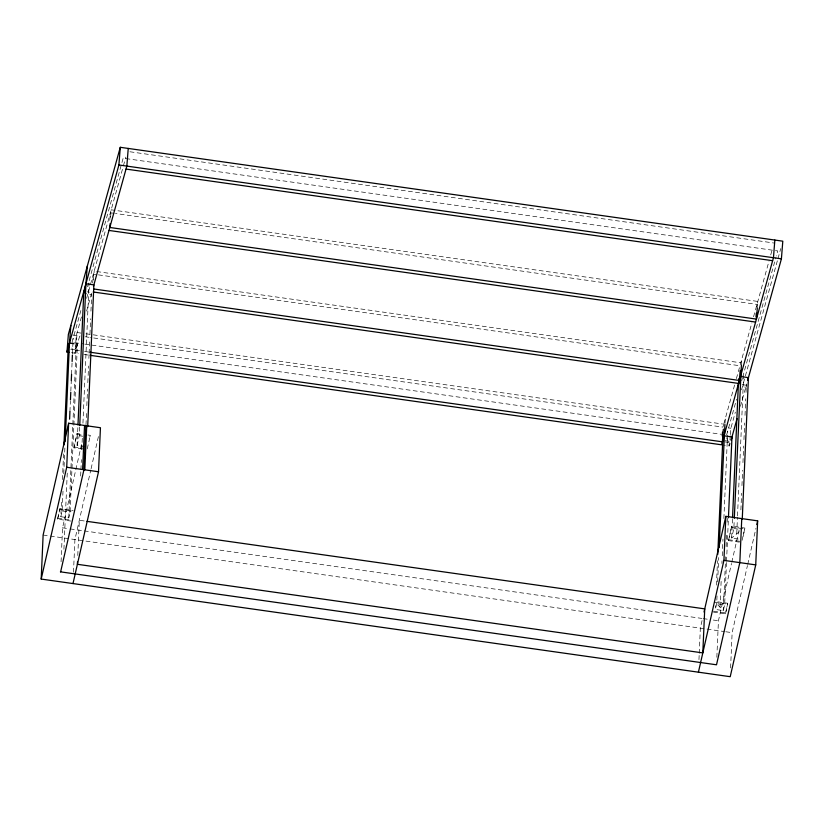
<?xml version="1.0" encoding="UTF-8"?>
<svg xmlns="http://www.w3.org/2000/svg" width="824" height="824" viewBox="0 0 824 824"><rect width="100%" height="100%" fill="white"/><g stroke="black" fill="none" stroke-linecap="round" stroke-linejoin="round"><path stroke-width="0.62" stroke-dasharray="4.12 3.09" d="M57.721 518.265L70.977 520.15L70.936 521.067L57.68 519.182L57.721 518.265L59.925 508.635L73.171 510.509M57.68 519.182L59.925 508.635M75.139 343.876L77.415 344.195L70.081 512.064L68.763 517.843L60.811 516.72L61.543 500.055M62.439 479.558L63.551 453.931M60.811 516.72L62.13 510.932L63.087 489.147M63.757 473.769L64.983 445.578M61.069 561.803L62.552 527.834L82.122 442.055M63.922 549.268L67.31 471.719M69.937 411.464L70.39 401.216M70.833 390.957L71.286 380.698M71.564 374.292L72.069 362.756M72.46 353.784L73.13 338.396M68.763 517.843L72.79 425.586M72.842 424.298L76.148 348.758L71.606 348.119M82.39 449.059L73.964 447.865L77.075 433.445L81.895 434.135M73.964 447.865L77.075 433.445M85.037 446.515L77.085 445.393L77.93 426.235M77.085 445.393L79.289 435.752L79.681 426.811M73.49 572.247L74.922 539.545L90.805 469.968M80.639 476.014L80.865 470.988M80.917 469.732L81.36 459.668M81.792 449.605L82.39 435.999M82.946 423.155L89.064 283.178M77.786 555.489L79.32 520.263L85.696 521.17M85.984 424.803L86.551 412.031M86.829 405.645L87.55 389.041M87.828 382.655L88.549 366.052M88.889 358.389L89.054 354.557M89.116 353.28L89.61 341.785M89.95 334.122L90.619 318.795M90.949 311.132L91.68 294.529L84.862 293.56M87.921 434.99L90.331 435.329L90.29 436.246L87.88 435.906M698.958 659.602L699.185 654.575M699.236 653.308L700.338 628.156L702.532 618.515M726.49 562.514L724.646 604.806L723.328 610.584L715.376 609.461L715.541 605.619M716.437 585.112L717.498 560.763M717.034 595.989L716.695 603.673L715.376 609.461M717.642 581.899L718.713 557.549M716.839 657.253L718.435 620.771L731.516 563.451M720.011 607.134L721.247 578.87M721.917 563.451L722.03 560.886M722.257 555.747L722.978 539.051M723.884 518.492L727.695 431.148M725.676 556.766L723.328 610.584L716.695 603.673L724.646 604.806M726.119 546.518L726.686 533.705M727.19 522.169L727.355 518.327M726.552 561.237L728.447 517.668M739.365 542.141L728.519 540.606L731.64 526.196L744.896 528.071L742.609 538.803M713.45 612.098L725.491 613.808L727.736 603.25L715.685 601.541M725.491 613.808L727.736 603.25M728.519 540.606L731.64 526.196M732.485 518.976L731.65 538.134L739.602 539.256M739.262 531.748L731.65 538.134L733.854 528.493L734.246 519.553M730.6 667.883L732.134 632.657L747.45 565.573M736.728 533.88L737.459 517.184M737.511 515.896L743.629 375.919M740.889 509.881L741.61 493.277M741.95 485.614L742.62 470.288M742.949 462.625L743.67 446.021M743.948 439.635L744.68 423.031M745.009 415.368L745.741 398.764M746.019 392.378L746.328 385.23L739.509 384.272M92.648 282.982L93.339 274.145L97.16 274.691M93.472 280.016L94.163 271.178M109.777 220.348L110.375 212.777L114.196 213.313M110.601 217.382L111.199 209.811L757.812 301.429L757.421 306.477M725.017 423.196L725.408 418.149M730.27 435.824L729.477 445.918L722.669 444.95M730.373 434.557L730.867 428.253L735.338 412.144M741.384 365.145L741.878 358.831M756.793 306.919L756.988 304.396L115.463 213.498M77.415 344.195L76.096 349.984L69.278 349.016M87.251 448.822L90.331 435.329M91.083 468.732L98.736 435.185M746.791 384.859L746.235 387.27L741.693 386.621M731.805 562.205L739.478 528.565M742.094 540.338L744.896 528.071M747.729 564.337L755.948 528.308M72.049 342.29L81.319 308.887M87.468 286.752L88.487 283.065M89.177 280.603L123.157 158.198L777.722 250.939L776.342 255.883M81.463 316.921L76.302 335.512L74.922 353.177L80.422 333.349M86.623 298.339L123.075 167.025M123.425 165.778L125.825 157.106M86.613 311.05L91.773 292.469L87.22 291.851M723.74 424.154L722.916 427.131L90.31 337.49M723.853 423.763L734.668 384.787M736.388 378.607L751.838 322.957M753.558 316.766L769.008 261.084M770.728 254.904L772.449 248.714M726.614 435.041L736.574 399.177M741.693 380.729L742.373 378.267M742.712 377.042L776.002 257.119M741.528 389.845L777.64 259.766M777.99 258.53L780.74 248.611M730.167 443.446L729.477 445.918L726.614 437.699M740.488 406.273L746.678 383.974M129.955 151.77L774.024 243.029M96.707 271.539L740.776 362.797M98.427 274.866L739.952 365.763M80.948 333.081L77.126 332.536L75.746 350.21L79.557 350.746M86.036 333.802L722.473 423.979M72.903 335.028L80.124 336.048M85.212 336.769L89.033 337.315M728.601 427.934L730.867 428.253M74.593 342.65L83.512 343.917M84.79 344.102L721.515 434.32M725.027 440.696L730.703 441.499M724.976 441.922L730.651 442.725M84.656 351.467L88.467 352.013M71.513 352.693L78.733 353.712M83.832 354.444L90.197 355.34M77.044 434.372L81.854 435.051M731.599 527.113L744.855 528.987M79.289 435.752L82.699 436.236M733.854 528.493L741.806 529.626M73.995 446.948L82.431 448.143M728.56 539.689L741.816 541.564M59.884 509.551L73.13 511.426M714.449 602.293L727.695 604.167M62.13 510.932L70.081 512.064M713.491 611.181L725.532 612.891M62.325 527.803L68.917 528.74M70.184 528.915L82.925 530.728M84.203 530.903L701.883 618.422M703.15 618.597L708.249 619.329M713.337 620.05L718.435 620.771M43.126 535.034L724.502 631.575M725.779 631.761L732.134 632.657"/><path stroke-width="1.24" d="M704.026 612.005L725.851 516.349L757.658 520.85L755.732 564.883L730.219 676.689L41.2 579.066L43.126 535.034L68.639 423.227L100.435 427.728L98.52 471.761L72.996 583.567M63.942 444.96L68.196 347.635M65.158 441.736L69.463 343.072L70.854 325.408M41.2 579.066L66.713 467.26L68.639 423.227M69.607 419.159L69.937 411.464M70.442 399.928L70.782 392.245M71.286 380.698L71.564 374.292M72.121 361.478L72.399 355.062M77.981 424.957L83.811 291.366M79.732 425.534L85.923 283.755L87.313 266.09M77.508 561.772L77.405 564.296L702.81 652.907L704.736 608.874L86.963 521.345M82.616 469.505L84.542 425.483M85.861 425.668L83.945 469.701L60.626 571.866M84.82 469.824L86.747 425.792M87.684 426.657L93.874 284.888L85.923 283.755L83.729 293.396M717.776 554.356L722.761 440.377M719.156 547.301L724.914 424.453M698.412 672.178L723.925 560.371L725.851 516.349M728.447 517.668L731.97 436.947L724.028 435.814L722.699 441.602M732.546 517.699L738.376 384.108M734.297 518.275L741.384 365.145M741.755 518.595L739.828 562.627L716.509 664.793L60.399 571.835M742.249 519.408L748.439 377.629L740.488 376.506L738.294 386.137M69.237 352.373L66.971 352.054L68.361 334.379L120.283 147.311L782.8 241.185L781.409 258.849L747.708 380.255M110.107 223.685L109.808 227.476L756.422 319.094L757.318 307.733M66.971 352.054L118.903 164.975L120.283 147.311M128.235 148.433L126.845 166.108L93.493 286.278M722.226 435.958L722.524 432.178M723.348 429.201L722.36 441.829L89.744 352.188M738.963 378.381L738.562 383.428L93.225 291.995M740.179 370.367L739.386 380.461L94.049 289.028M755.999 317.013L756.298 313.223M774.848 240.052L773.458 257.727L721.536 444.795L90.197 355.34M68.145 348.851L69.463 343.072L74.005 343.711M731.187 440.407L731.97 436.947M747.893 380.039L748.439 377.629M756.803 524.579L757.658 520.85M731.197 439.728L737.047 418.664M118.903 164.975L781.409 258.849M126.02 169.075L772.634 260.693M108.984 230.442L755.598 322.06M66.713 467.26L98.52 471.761M723.925 560.371L755.732 564.883"/></g></svg>
